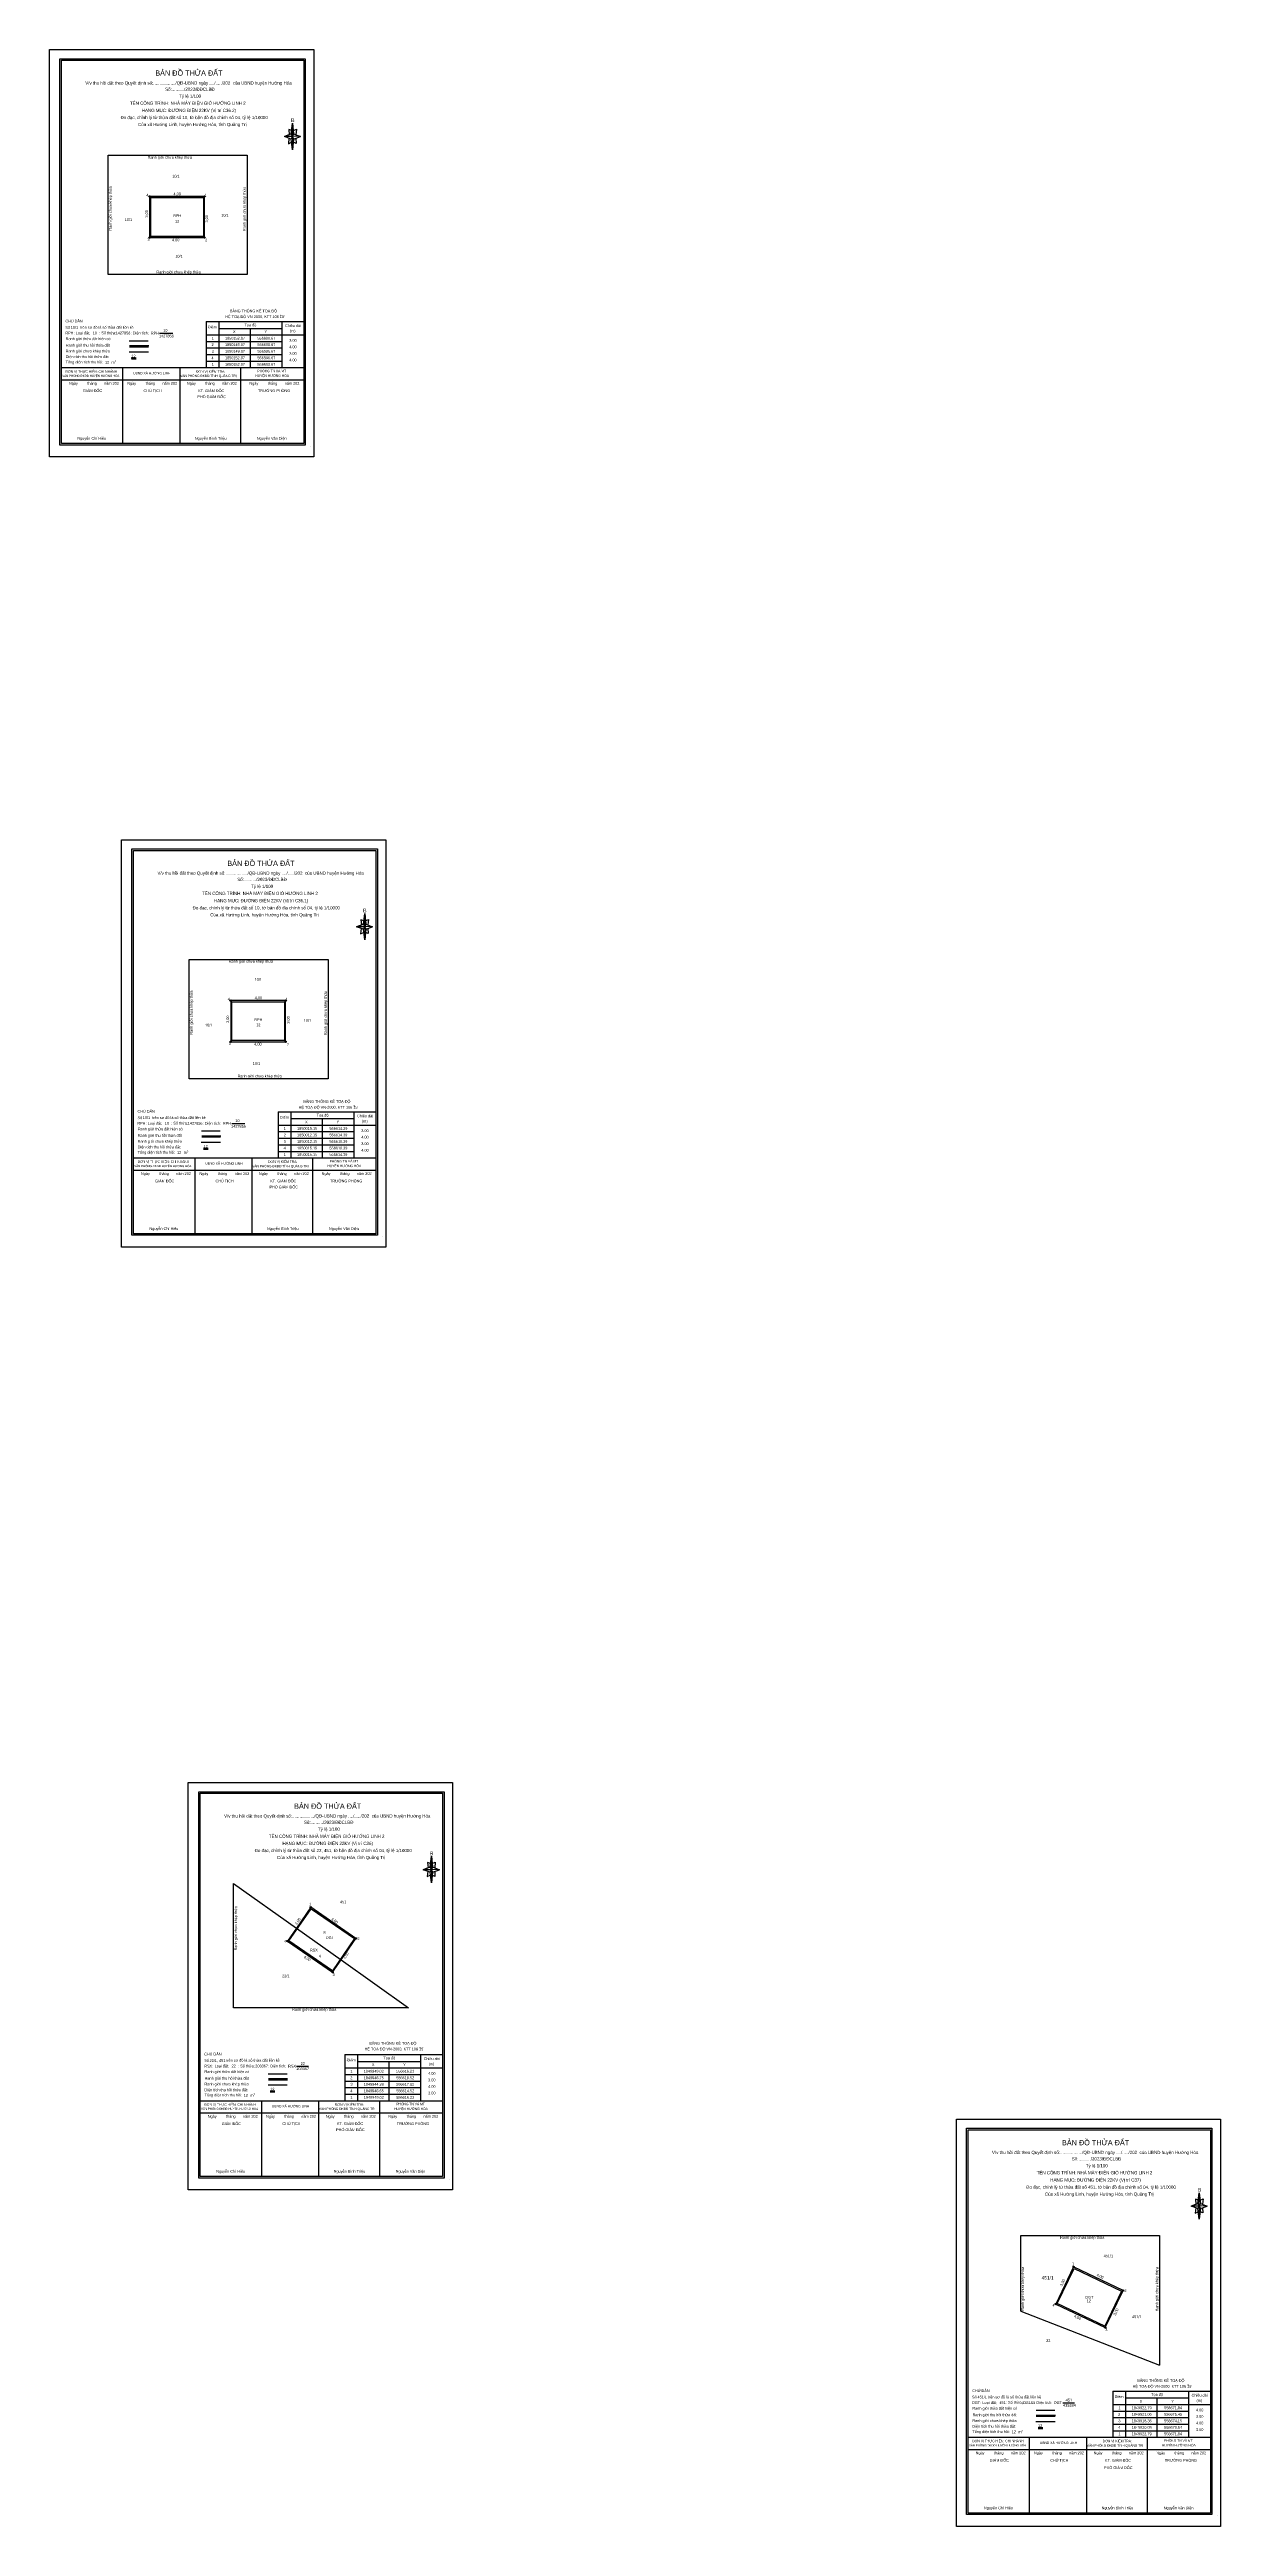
# Model space of a CAD drawing. Extents: x 554477 to 556972, y 1848154 to 1850269.
# Drawn here: x 556597.2 to 556682.5, y 1849903.9 to 1850084.5 of the extents above; entities that cross this region are included whole.
import ezdxf

# ---------------------------------------------------------------- set-up
doc = ezdxf.new("R2010")
doc.units = 0
for name, color, linetype in [('Level 10', 7, 'Continuous'), ('Level 13', 7, 'Continuous'), ('Level 16', 7, 'Continuous'), ('Level 18', 7, 'Continuous'), ('Level 2', 7, 'Continuous'), ('Level 21', 7, 'Continuous'), ('Level 23', 7, 'Continuous'), ('Level 27', 7, 'Continuous'), ('Level 5', 7, 'Continuous'), ('Level 50', 7, 'Continuous'), ('Level 55', 7, 'Continuous'), ('Level 56', 7, 'Continuous'), ('Level 6', 7, 'Continuous'), ('Level 67', 7, 'Continuous'), ('Level 68', 7, 'Continuous'), ('Level 73', 7, 'Continuous')]:
    doc.layers.add(name, color=color, linetype=linetype)

msp = doc.modelspace()

# ---------------------------------------------------------------- linework, layer by layer
at = {"layer": 'Level 10'}
for points in [[(556608.48, 1850073.8), (556604.48, 1850073.8), (556604.48, 1850070.8), (556608.48, 1850070.8), (556608.48, 1850073.8)], [(556614.39, 1850015.15), (556610.39, 1850015.15), (556610.39, 1850012.15), (556614.39, 1850012.15), (556614.39, 1850015.15)], [(556618.44, 1849945.18), (556619.52, 1849946.75), (556616.23, 1849949.02), (556615.18, 1849947.5)], [(556615.18, 1849947.5), (556614.52, 1849946.55), (556617.82, 1849944.28), (556618.44, 1849945.18)], [(556675.45, 1849921.06), (556671.84, 1849922.79), (556670.54, 1849920.08), (556674.15, 1849918.36), (556675.45, 1849921.06)]]:
    msp.add_lwpolyline(points, dxfattribs=at)
at = {"layer": 'Level 13'}
for points in [[(556605.21, 1850063.83), (556606.16, 1850063.83)], [(556610.47, 1850006.19), (556611.41, 1850006.19)], [(556615.19, 1849937.43), (556616.05, 1849937.43)]]:
    msp.add_lwpolyline(points, dxfattribs=at)
at = {"layer": 'Level 16'}
for p, q in [((556603.02, 1850062.93), (556604.41, 1850062.93)), ((556608.28, 1850005.29), (556609.66, 1850005.29)), ((556613.14, 1849936.53), (556614.53, 1849936.53)), ((556669.12, 1849911.98), (556670.51, 1849911.98))]:
    msp.add_line(p, q, dxfattribs=at)
for points in [[(556608.4, 1850073.72), (556608.4, 1850070.88), (556604.56, 1850070.88), (556604.56, 1850073.72), (556608.4, 1850073.72)], [(556604.39, 1850062.44), (556602.99, 1850062.44)], [(556614.31, 1850015.07), (556614.31, 1850012.23), (556610.47, 1850012.23), (556610.47, 1850015.07), (556614.31, 1850015.07)], [(556609.65, 1850004.8), (556608.24, 1850004.8)], [(556623.36, 1849941.68), (556610.6, 1849941.68), (556610.6, 1849950.74)], [(556619.41, 1849946.73), (556617.8, 1849944.39), (556614.64, 1849946.57), (556616.25, 1849948.91), (556619.41, 1849946.73)], [(556614.51, 1849936.04), (556613.11, 1849936.04)], [(556667.98, 1849919.55), (556667.98, 1849925.07), (556678.11, 1849925.07), (556678.11, 1849915.63)], [(556675.34, 1849921.02), (556674.12, 1849918.46), (556670.65, 1849920.12), (556671.88, 1849922.68), (556675.34, 1849921.02)], [(556670.49, 1849911.49), (556669.09, 1849911.49)]]:
    msp.add_lwpolyline(points, dxfattribs=at)
at = {"layer": 'Level 2'}
for points in [[(556597.18, 1850084.52), (556616.44, 1850084.52), (556616.44, 1850054.8), (556597.18, 1850054.8)], [(556602.44, 1850026.88), (556621.7, 1850026.88), (556621.7, 1849997.17), (556602.44, 1849997.17)], [(556607.3, 1849958.11), (556626.56, 1849958.11), (556626.56, 1849928.4), (556607.3, 1849928.4)], [(556663.29, 1849933.57), (556682.54, 1849933.57), (556682.54, 1849903.86), (556663.29, 1849903.86)]]:
    msp.add_lwpolyline(points, close=True, dxfattribs=at)
at = {"layer": 'Level 21'}
for centre in [(556604.48, 1850073.8), (556608.48, 1850073.8), (556608.48, 1850073.8), (556604.48, 1850070.8), (556608.48, 1850070.8), (556610.39, 1850015.15), (556614.39, 1850015.15), (556614.39, 1850015.15), (556610.39, 1850012.15), (556614.39, 1850012.15), (556616.23, 1849949.02), (556614.52, 1849946.55), (556619.52, 1849946.75), (556619.52, 1849946.75), (556617.82, 1849944.28), (556671.84, 1849922.79), (556675.45, 1849921.06), (556675.45, 1849921.06), (556670.54, 1849920.08), (556674.15, 1849918.36)]:
    msp.add_circle(centre, 0.05, dxfattribs=at)
at = {"layer": 'Level 23'}
for p, q in [((556610.6, 1849950.74), (556615.18, 1849947.5)), ((556615.18, 1849947.5), (556618.44, 1849945.18)), ((556618.44, 1849945.18), (556623.36, 1849941.68))]:
    msp.add_line(p, q, dxfattribs=at)
at = {"layer": 'Level 27'}
for p, q in [((556608.6, 1850064.67), (556615.71, 1850064.67)), ((556608.6, 1850064.67), (556608.6, 1850061.32)), ((556608.6, 1850063.7), (556615.71, 1850063.7)), ((556609.52, 1850064.67), (556609.52, 1850061.32)), ((556609.52, 1850064.18), (556614.11, 1850064.18)), ((556611.81, 1850064.18), (556611.81, 1850061.32)), ((556614.11, 1850064.67), (556614.11, 1850061.32)), ((556615.71, 1850065.17), (556615.71, 1850061.32)), ((556608.6, 1850063.22), (556614.11, 1850063.22)), ((556608.6, 1850062.75), (556614.11, 1850062.75)), ((556608.6, 1850062.27), (556614.11, 1850062.27)), ((556608.6, 1850061.79), (556614.11, 1850061.79)), ((556608.6, 1850061.32), (556615.71, 1850061.32)), ((556620.97, 1850007.53), (556620.97, 1850003.68)), ((556613.86, 1850007.03), (556620.97, 1850007.03)), ((556613.86, 1850007.03), (556613.86, 1850003.68)), ((556613.86, 1850006.06), (556620.97, 1850006.06)), ((556613.86, 1850005.59), (556619.36, 1850005.59)), ((556614.77, 1850007.03), (556614.77, 1850003.68)), ((556614.77, 1850006.54), (556619.36, 1850006.54)), ((556617.07, 1850006.54), (556617.07, 1850003.68)), ((556619.36, 1850007.03), (556619.36, 1850003.68)), ((556613.86, 1850005.11), (556619.36, 1850005.11)), ((556613.86, 1850004.63), (556619.36, 1850004.63)), ((556613.86, 1850004.15), (556619.36, 1850004.15)), ((556613.86, 1850003.68), (556620.97, 1850003.68)), ((556625.83, 1849938.77), (556625.83, 1849934.91)), ((556618.72, 1849938.27), (556625.83, 1849938.27)), ((556618.72, 1849938.27), (556618.72, 1849934.91)), ((556618.72, 1849937.3), (556625.83, 1849937.3)), ((556619.64, 1849938.27), (556619.64, 1849934.91)), ((556619.64, 1849937.78), (556624.23, 1849937.78)), ((556621.93, 1849937.78), (556621.93, 1849934.91)), ((556624.23, 1849938.27), (556624.23, 1849934.91)), ((556618.72, 1849936.82), (556624.23, 1849936.82)), ((556618.72, 1849936.34), (556624.23, 1849936.34)), ((556618.72, 1849935.87), (556624.23, 1849935.87)), ((556618.72, 1849935.39), (556624.23, 1849935.39)), ((556618.72, 1849934.91), (556625.83, 1849934.91)), ((556674.7, 1849913.72), (556681.81, 1849913.72)), ((556674.7, 1849913.72), (556674.7, 1849910.37)), ((556675.62, 1849913.72), (556675.62, 1849910.37)), ((556680.21, 1849913.72), (556680.21, 1849910.37)), ((556681.81, 1849914.22), (556681.81, 1849910.37)), ((556674.7, 1849912.75), (556681.81, 1849912.75)), ((556674.7, 1849912.27), (556680.21, 1849912.27)), ((556674.7, 1849911.8), (556680.21, 1849911.8)), ((556675.62, 1849913.23), (556680.21, 1849913.23)), ((556677.91, 1849913.23), (556677.91, 1849910.37)), ((556674.7, 1849911.32), (556680.21, 1849911.32)), ((556674.7, 1849910.84), (556680.21, 1849910.84)), ((556674.7, 1849910.37), (556681.81, 1849910.37))]:
    msp.add_line(p, q, dxfattribs=at)
at = {"layer": 'Level 50'}
msp.add_line((556667.98, 1849919.55), (556678.11, 1849915.63), dxfattribs=at)
at = {"layer": 'Level 56'}
for points in [[(556601.46, 1850076.8), (556611.59, 1850076.8), (556611.59, 1850068.1), (556601.46, 1850068.1)], [(556607.37, 1850018.15), (556617.5, 1850018.15), (556617.5, 1850009.45), (556607.37, 1850009.45)]]:
    msp.add_lwpolyline(points, close=True, dxfattribs=at)
at = {"layer": 'Level 67'}
for p, q in [((556614.8, 1850078.36), (556614.3, 1850078.17)), ((556614.3, 1850078.17), (556614.8, 1850078.36)), ((556614.8, 1850077.99), (556614.3, 1850078.17)), ((556614.9, 1850078.17), (556614.3, 1850078.17)), ((556614.64, 1850078.05), (556614.6, 1850077.65)), ((556614.84, 1850078.6), (556614.62, 1850078.68)), ((556614.62, 1850078.68), (556614.66, 1850078.3)), ((556614.8, 1850078.36), (556614.9, 1850079.14)), ((556614.9, 1850078.17), (556614.8, 1850078.36)), ((556614.8, 1850078.36), (556614.98, 1850077.99)), ((556615.48, 1850078.17), (556614.9, 1850078.19)), ((556614.9, 1850078.19), (556614.9, 1850078.17)), ((556614.9, 1850078.17), (556614.98, 1850077.99)), ((556614.98, 1850077.99), (556614.9, 1850077.21)), ((556614.96, 1850078.6), (556615.18, 1850078.7)), ((556614.98, 1850078.36), (556615.48, 1850078.17)), ((556614.98, 1850077.99), (556615.48, 1850078.17)), ((556614.98, 1850077.99), (556615.48, 1850078.17)), ((556615.18, 1850078.7), (556615.14, 1850078.3)), ((556615.14, 1850078.05), (556615.16, 1850077.67)), ((556614.6, 1850077.65), (556614.82, 1850077.75)), ((556615.16, 1850077.67), (556614.96, 1850077.75)), ((556603, 1850063.28), (556604.38, 1850063.28)), ((556603.02, 1850062.84), (556604.4, 1850062.84)), ((556603.14, 1850062.02), (556603.49, 1850062.02)), ((556603.15, 1850061.95), (556603.49, 1850061.95)), ((556598.05, 1850061.32), (556615.71, 1850061.32)), ((556598.05, 1850060.42), (556615.71, 1850060.42)), ((556602.53, 1850055.79), (556602.53, 1850061.32)), ((556606.7, 1850055.79), (556606.7, 1850061.32)), ((556611.13, 1850055.79), (556611.13, 1850061.32)), ((556616.2, 1850055.57), (556616.2, 1850055.57)), ((556616.2, 1850055.57), (556616.2, 1850055.57)), ((556616.2, 1850055.57), (556616.2, 1850055.57)), ((556620.06, 1850020.73), (556619.56, 1850020.53)), ((556619.56, 1850020.53), (556620.06, 1850020.73)), ((556620.06, 1850020.35), (556619.56, 1850020.53)), ((556620.16, 1850020.53), (556619.56, 1850020.53)), ((556619.9, 1850020.41), (556619.86, 1850020.01)), ((556619.86, 1850020.01), (556620.08, 1850020.11)), ((556620.1, 1850020.96), (556619.88, 1850021.04)), ((556619.88, 1850021.04), (556619.92, 1850020.67)), ((556620.06, 1850020.73), (556620.16, 1850021.5)), ((556620.16, 1850020.53), (556620.06, 1850020.73)), ((556620.06, 1850020.73), (556620.24, 1850020.35)), ((556620.73, 1850020.53), (556620.16, 1850020.55)), ((556620.16, 1850020.55), (556620.16, 1850020.53)), ((556620.16, 1850020.53), (556620.24, 1850020.35)), ((556620.24, 1850020.35), (556620.16, 1850019.57)), ((556620.22, 1850020.96), (556620.43, 1850021.06)), ((556620.41, 1850020.03), (556620.22, 1850020.11)), ((556620.24, 1850020.73), (556620.73, 1850020.53)), ((556620.24, 1850020.35), (556620.73, 1850020.53)), ((556620.24, 1850020.35), (556620.73, 1850020.53)), ((556620.43, 1850021.06), (556620.39, 1850020.67)), ((556620.39, 1850020.41), (556620.41, 1850020.03)), ((556608.26, 1850005.64), (556609.63, 1850005.64)), ((556608.28, 1850005.2), (556609.65, 1850005.2)), ((556608.4, 1850004.38), (556608.75, 1850004.38)), ((556608.41, 1850004.31), (556608.75, 1850004.31)), ((556603.3, 1850003.68), (556620.97, 1850003.68)), ((556603.3, 1850002.78), (556620.97, 1850002.78)), ((556607.79, 1849998.15), (556607.79, 1850003.68)), ((556611.96, 1849998.15), (556611.96, 1850003.68)), ((556616.38, 1849998.15), (556616.38, 1850003.68)), ((556621.45, 1849997.93), (556621.45, 1849997.93)), ((556621.45, 1849997.93), (556621.45, 1849997.93)), ((556621.45, 1849997.93), (556621.45, 1849997.93)), ((556624.92, 1849951.96), (556624.42, 1849951.76)), ((556624.42, 1849951.76), (556624.92, 1849951.96)), ((556624.92, 1849951.58), (556624.42, 1849951.76)), ((556625.02, 1849951.76), (556624.42, 1849951.76)), ((556624.76, 1849951.64), (556624.72, 1849951.25)), ((556624.96, 1849952.2), (556624.74, 1849952.28)), ((556624.74, 1849952.28), (556624.78, 1849951.9)), ((556624.92, 1849951.96), (556625.02, 1849952.74)), ((556625.02, 1849951.76), (556624.92, 1849951.96)), ((556624.92, 1849951.96), (556625.1, 1849951.58)), ((556625.6, 1849951.76), (556625.02, 1849951.78)), ((556625.02, 1849951.78), (556625.02, 1849951.76)), ((556625.02, 1849951.76), (556625.1, 1849951.58)), ((556625.1, 1849951.58), (556625.02, 1849950.81)), ((556625.08, 1849952.2), (556625.3, 1849952.3)), ((556625.1, 1849951.96), (556625.6, 1849951.76)), ((556625.1, 1849951.58), (556625.6, 1849951.76)), ((556625.1, 1849951.58), (556625.6, 1849951.76)), ((556625.3, 1849952.3), (556625.26, 1849951.9)), ((556625.26, 1849951.64), (556625.28, 1849951.27)), ((556624.72, 1849951.25), (556624.94, 1849951.35)), ((556625.28, 1849951.27), (556625.08, 1849951.35)), ((556613.12, 1849936.88), (556614.5, 1849936.88)), ((556613.14, 1849936.44), (556614.52, 1849936.44)), ((556613.26, 1849935.62), (556613.61, 1849935.62)), ((556613.27, 1849935.55), (556613.61, 1849935.55)), ((556608.17, 1849934.91), (556625.83, 1849934.91)), ((556608.17, 1849934.02), (556625.83, 1849934.02)), ((556612.65, 1849929.39), (556612.65, 1849934.91)), ((556616.82, 1849929.39), (556616.82, 1849934.91)), ((556621.25, 1849929.39), (556621.25, 1849934.91)), ((556626.32, 1849929.17), (556626.32, 1849929.17)), ((556626.32, 1849929.17), (556626.32, 1849929.17)), ((556626.32, 1849929.17), (556626.32, 1849929.17)), ((556680.9, 1849927.42), (556681, 1849928.19)), ((556680.9, 1849927.42), (556680.41, 1849927.22)), ((556680.41, 1849927.22), (556680.9, 1849927.42)), ((556680.9, 1849927.04), (556680.41, 1849927.22)), ((556681, 1849927.22), (556680.41, 1849927.22)), ((556680.74, 1849927.1), (556680.7, 1849926.7)), ((556680.7, 1849926.7), (556680.92, 1849926.8)), ((556680.94, 1849927.65), (556680.72, 1849927.73)), ((556680.72, 1849927.73), (556680.76, 1849927.36)), ((556681, 1849927.22), (556680.9, 1849927.42)), ((556680.9, 1849927.42), (556681.08, 1849927.04)), ((556681.58, 1849927.22), (556681, 1849927.24)), ((556681, 1849927.24), (556681, 1849927.22)), ((556681, 1849927.22), (556681.08, 1849927.04)), ((556681.08, 1849927.04), (556681, 1849926.26)), ((556681.06, 1849927.65), (556681.28, 1849927.75)), ((556681.26, 1849926.72), (556681.06, 1849926.8)), ((556681.08, 1849927.42), (556681.58, 1849927.22)), ((556681.08, 1849927.04), (556681.58, 1849927.22)), ((556681.08, 1849927.04), (556681.58, 1849927.22)), ((556681.28, 1849927.75), (556681.24, 1849927.36)), ((556681.24, 1849927.1), (556681.26, 1849926.72)), ((556669.1, 1849912.33), (556670.48, 1849912.33)), ((556669.12, 1849911.89), (556670.5, 1849911.89)), ((556671.06, 1849912.88), (556671.91, 1849912.88)), ((556664.15, 1849910.37), (556681.81, 1849910.37)), ((556668.63, 1849904.84), (556668.63, 1849910.37)), ((556669.25, 1849911.07), (556669.59, 1849911.07)), ((556669.25, 1849911), (556669.6, 1849911)), ((556672.8, 1849904.84), (556672.8, 1849910.37)), ((556677.23, 1849904.84), (556677.23, 1849910.37)), ((556664.15, 1849909.47), (556681.81, 1849909.47)), ((556682.3, 1849904.62), (556682.3, 1849904.62)), ((556682.3, 1849904.62), (556682.3, 1849904.62)), ((556682.3, 1849904.62), (556682.3, 1849904.62))]:
    msp.add_line(p, q, dxfattribs=at)
for points in [[(556597.94, 1850083.84), (556615.82, 1850083.84), (556615.82, 1850055.67), (556597.94, 1850055.67)], [(556598.05, 1850083.74), (556615.71, 1850083.74), (556615.71, 1850055.78), (556598.05, 1850055.78)], [(556614.9, 1850078.17), (556614.9, 1850077.21), (556614.8, 1850077.99)], [(556614.9, 1850079.14), (556614.98, 1850078.36), (556614.9, 1850078.17)], [(556603.19, 1850026.21), (556621.08, 1850026.21), (556621.08, 1849998.03), (556603.19, 1849998.03)], [(556603.3, 1850026.1), (556620.97, 1850026.1), (556620.97, 1849998.14), (556603.3, 1849998.14)], [(556620.16, 1850020.53), (556620.16, 1850019.57), (556620.06, 1850020.35)], [(556620.16, 1850021.5), (556620.24, 1850020.73), (556620.16, 1850020.53)], [(556608.06, 1849957.44), (556625.94, 1849957.44), (556625.94, 1849929.27), (556608.06, 1849929.27)], [(556608.17, 1849957.33), (556625.83, 1849957.33), (556625.83, 1849929.38), (556608.17, 1849929.38)], [(556625.02, 1849951.76), (556625.02, 1849950.81), (556624.92, 1849951.58)], [(556625.02, 1849952.74), (556625.1, 1849951.96), (556625.02, 1849951.76)], [(556664.04, 1849932.9), (556681.92, 1849932.9), (556681.92, 1849904.72), (556664.04, 1849904.72)], [(556664.15, 1849932.79), (556681.81, 1849932.79), (556681.81, 1849904.83), (556664.15, 1849904.83)], [(556681, 1849928.19), (556681.08, 1849927.42), (556681, 1849927.22)], [(556681, 1849927.22), (556681, 1849926.26), (556680.9, 1849927.04)]]:
    msp.add_lwpolyline(points, close=True, dxfattribs=at)

# ---------------------------------------------------------------- texts
at = {"layer": 'Level 13'}
for s, p in [('RPH', (556604.57, 1850063.73)), ('1427856', (556605.16, 1850063.52)), ('10', (556605.47, 1850063.93)), ('RPH', (556609.82, 1850006.09)), ('1427856', (556610.42, 1850005.88)), ('10', (556610.73, 1850006.29)), ('RSX', (556614.58, 1849937.33)), ('203367', (556615.18, 1849937.14)), ('22', (556615.49, 1849937.52))]:
    msp.add_text(s, height=0.2, dxfattribs=at).set_placement(p)
at = {"layer": 'Level 18'}
for s, p in [('RPH', (556606.2, 1850072.3)), ('RPH', (556612.11, 1850013.65)), ('RSX', (556616.17, 1849945.79)), ('DGT', (556617.33, 1849946.71)), ('DGT', (556672.7, 1849920.47))]:
    msp.add_text(s, height=0.2, dxfattribs=at).set_placement(p)
at = {"layer": 'Level 2'}
msp.add_text('Ranh giới chưa khép thửa', height=0.2, rotation=90, dxfattribs=at).set_placement((556610.86, 1849945.87))
at = {"layer": 'Level 21'}
for s, p in [('4', (556604.24, 1850073.8)), ('1', (556608.48, 1850073.8)), ('1', (556608.48, 1850073.8)), ('3', (556604.32, 1850070.55)), ('2', (556608.53, 1850070.53)), ('4', (556610.17, 1850015.15)), ('1', (556614.39, 1850015.15)), ('1', (556614.39, 1850015.15)), ('3', (556610.24, 1850011.91)), ('2', (556614.48, 1850011.85)), ('1', (556616.11, 1849949.15)), ('1', (556616.11, 1849949.15)), ('4', (556614.28, 1849946.43)), ('2', (556619.63, 1849946.63)), ('3', (556617.82, 1849944)), ('1', (556671.72, 1849922.91)), ('1', (556671.72, 1849922.91)), ('2', (556675.54, 1849920.95)), ('4', (556670.3, 1849919.89)), ('3', (556674.15, 1849918.11))]:
    msp.add_text(s, height=0.2, dxfattribs=at).set_placement(p)
at = {"layer": 'Level 27'}
for s, p in [('Điểm', (556608.73, 1850064.17)), ('1', (556609, 1850063.36)), ('1850152.07', (556609.97, 1850063.36)), ('X', (556610.56, 1850063.84)), ('Tọa độ', (556611.4, 1850064.33)), ('556600.67', (556612.34, 1850063.36)), ('Y', (556612.85, 1850063.84)), ('Chiều dài', (556614.34, 1850064.28)), ('3.00', (556614.66, 1850063.2)), ('(m)', (556614.7, 1850063.89)), ('2', (556608.99, 1850062.89)), ('4', (556608.99, 1850061.93)), ('3', (556609, 1850062.41)), ('1', (556609, 1850061.45)), ('1850149.07', (556609.97, 1850062.89)), ('1850149.07', (556609.97, 1850062.41)), ('1850152.07', (556609.97, 1850061.93)), ('1850152.07', (556609.97, 1850061.45)), ('556600.67', (556612.34, 1850062.89)), ('556596.67', (556612.34, 1850062.41)), ('556596.67', (556612.34, 1850061.93)), ('556600.67', (556612.34, 1850061.45)), ('4.00', (556614.66, 1850062.73)), ('4.00', (556614.66, 1850061.77)), ('3.00', (556614.66, 1850062.25)), ('Điểm', (556613.99, 1850006.53)), ('1', (556614.26, 1850005.72)), ('1850015.15', (556615.23, 1850005.72)), ('X', (556615.82, 1850006.2)), ('Tọa độ', (556616.66, 1850006.69)), ('556614.39', (556617.59, 1850005.72)), ('Y', (556618.11, 1850006.2)), ('Chiều dài', (556619.6, 1850006.64)), ('3.00', (556619.91, 1850005.56)), ('(m)', (556619.96, 1850006.25)), ('4', (556614.25, 1850004.29)), ('2', (556614.25, 1850005.25)), ('3', (556614.25, 1850004.77)), ('1', (556614.26, 1850003.82)), ('1850012.15', (556615.23, 1850005.25)), ('1850012.15', (556615.23, 1850004.77)), ('1850015.15', (556615.23, 1850004.29)), ('1850015.15', (556615.23, 1850003.82)), ('556614.39', (556617.59, 1850005.25)), ('556610.39', (556617.59, 1850004.77)), ('556610.39', (556617.59, 1850004.29)), ('556614.39', (556617.59, 1850003.82)), ('4.00', (556619.91, 1850005.09)), ('3.00', (556619.91, 1850004.61)), ('4.00', (556619.91, 1850004.13)), ('Điểm', (556618.85, 1849937.77)), ('1', (556619.12, 1849936.96)), ('1849949.02', (556620.09, 1849936.96)), ('X', (556620.68, 1849937.44)), ('Tọa độ', (556621.52, 1849937.93)), ('556616.23', (556622.46, 1849936.96)), ('Y', (556622.97, 1849937.44)), ('Chiều dài', (556624.46, 1849937.87)), ('4.00', (556624.78, 1849936.8)), ('(m)', (556624.82, 1849937.49)), ('2', (556619.11, 1849936.48)), ('4', (556619.11, 1849935.53)), ('3', (556619.12, 1849936.01)), ('1', (556619.12, 1849935.05)), ('1849946.75', (556620.09, 1849936.48)), ('1849944.28', (556620.09, 1849936.01)), ('1849946.55', (556620.09, 1849935.53)), ('1849949.02', (556620.09, 1849935.05)), ('556619.52', (556622.46, 1849936.48)), ('556617.82', (556622.46, 1849936.01)), ('556614.52', (556622.46, 1849935.53)), ('556616.23', (556622.46, 1849935.05)), ('4.00', (556624.78, 1849935.85)), ('3.00', (556624.78, 1849936.32)), ('3.00', (556624.78, 1849935.37)), ('Điểm', (556674.83, 1849913.22)), ('Tọa độ', (556677.5, 1849913.38)), ('Chiều dài', (556680.44, 1849913.33)), ('2', (556675.09, 1849911.94)), ('3', (556675.1, 1849911.46)), ('1', (556675.11, 1849912.41)), ('1849922.79', (556676.07, 1849912.41)), ('1849921.06', (556676.07, 1849911.94)), ('1849918.36', (556676.07, 1849911.46)), ('X', (556676.66, 1849912.89)), ('556671.84', (556678.44, 1849912.41)), ('556675.45', (556678.44, 1849911.94)), ('556674.15', (556678.44, 1849911.46)), ('Y', (556678.96, 1849912.89)), ('4.00', (556680.76, 1849912.25)), ('3.00', (556680.76, 1849911.78)), ('(m)', (556680.8, 1849912.94)), ('4', (556675.09, 1849910.98)), ('1', (556675.11, 1849910.51)), ('1849920.08', (556676.07, 1849910.98)), ('1849922.79', (556676.07, 1849910.51)), ('556670.54', (556678.44, 1849910.98)), ('556671.84', (556678.44, 1849910.51)), ('4.00', (556680.76, 1849911.3)), ('3.00', (556680.76, 1849910.82))]:
    msp.add_text(s, height=0.2, dxfattribs=at).set_placement(p)
at = {"layer": 'Level 5'}
for s, rotation, p in [('3,00', 90, (556604.36, 1850072.26)), ('3,00', 90, (556604.36, 1850072.26)), ('3,00', 90, (556608.74, 1850071.9)), ('3,00', 90, (556608.74, 1850071.9)), ('3,00', 90, (556610.27, 1850013.52)), ('3,00', 90, (556610.27, 1850013.52)), ('3,00', 90, (556614.69, 1850013.47)), ('3,00', 90, (556614.69, 1850013.47)), ('3,00', 55.4126, (556615.21, 1849947.72)), ('3,00', 55.4126, (556615.21, 1849947.72)), ('4,00', 325.4136, (556617.69, 1849948.11)), ('4,00', 325.4136, (556617.69, 1849948.11)), ('4,00', 325.4136, (556615.69, 1849945.36)), ('4,00', 325.4136, (556615.69, 1849945.36)), ('3,00', 55.4126, (556618.71, 1849945.22)), ('3,00', 55.4126, (556618.71, 1849945.22)), ('3,00', 64.4377, (556671, 1849921.35)), ('3,00', 64.4377, (556671, 1849921.35)), ('4,00', 334.4388, (556673.48, 1849922.14)), ('4,00', 334.4388, (556673.48, 1849922.14)), ('4,00', 334.4388, (556671.84, 1849919.13)), ('4,00', 334.4388, (556671.84, 1849919.13)), ('3,00', 64.4377, (556674.9, 1849919.22)), ('3,00', 64.4377, (556674.9, 1849919.22))]:
    msp.add_text(s, height=0.2, rotation=rotation, dxfattribs=at).set_placement(p)
for s, p in [('4,00', (556606.22, 1850073.89)), ('4,00', (556606.22, 1850073.89)), ('4,00', (556606.11, 1850070.53)), ('4,00', (556606.11, 1850070.53)), ('12', (556606.33, 1850071.88)), ('4,00', (556612.14, 1850015.25)), ('4,00', (556612.14, 1850015.25)), ('12', (556612.25, 1850013.28)), ('4,00', (556612.1, 1850011.87)), ('4,00', (556612.1, 1850011.87)), ('8', (556617.15, 1849947.08)), ('4', (556616.81, 1849945.35)), ('12', (556672.8, 1849920.21))]:
    msp.add_text(s, height=0.2, dxfattribs=at).set_placement(p)
at = {"layer": 'Level 55'}
for p in [(556601.71, 1850071.31), (556607.62, 1850012.66), (556668.23, 1849919.58)]:
    msp.add_text('Ranh giới chưa khép thửa', height=0.2, rotation=90, dxfattribs=at).set_placement(p)
at = {"layer": 'Level 56'}
for p in [(556604.34, 1850076.56), (556604.98, 1850068.19), (556610.25, 1850017.91), (556610.89, 1850009.54), (556670.86, 1849924.83)]:
    msp.add_text('Ranh giới chưa khép thửa', height=0.2, dxfattribs=at).set_placement(p)
for p in [(556611.49, 1850071.28), (556617.4, 1850012.63), (556678.01, 1849919.55)]:
    msp.add_text('Ranh giới chưa khép thửa', height=0.2, rotation=90, dxfattribs=at).set_placement(p)
at = {"layer": 'Level 6'}
for s, p in [('12', (556606.33, 1850071.88)), ('12', (556612.25, 1850013.28)), ('8', (556617.15, 1849947.08)), ('4', (556616.81, 1849945.35)), ('12', (556672.8, 1849920.21))]:
    msp.add_text(s, height=0.2, dxfattribs=at).set_placement(p)
at = {"layer": 'Level 67'}
for s, height, p in [('V/v thu hồi đất theo Quyết định số:................../QĐ-UBND ngày ..../...../202  của UBND huyện Hướng Hóa', 0.23392, (556599.79, 1850081.96)), ('BẢN ĐỒ THỬA ĐẤT', 0.384, (556604.89, 1850082.61)), ('Số:........../2023/ĐĐCLBĐ', 0.2339, (556605.61, 1850081.5)), ('Đo đạc, chỉnh lý từ thửa đất số 10, tờ bản đồ địa chính số 04, tỷ lệ 1/10000', 0.2339, (556602.36, 1850079.44)), ('TÊN CÔNG TRÌNH: NHÀ MÁY ĐIỆN GIÓ HƯỚNG LINH 2', 0.2339, (556603.05, 1850080.49)), ('HẠNG MỤC: ĐƯỜNG ĐIỆN 22KV (Vị trí C36.2)', 0.2339, (556603.91, 1850079.96)), ('Tỷ lệ 1/100', 0.2339, (556606.63, 1850081)), ('Của xã Hướng Linh, huyện Hướng Hóa, tỉnh Quảng Trị', 0.2339, (556603.64, 1850078.93)), ('B', 0.274, (556614.79, 1850079.22)), ("HỆ TOẠ ĐỘ VN-2000, KTT 106 15'", 0.2, (556610, 1850064.93)), ('BẢNG THỐNG KÊ TOẠ ĐỘ', 0.2, (556610.33, 1850065.35)), ('o', 0.139, (556614, 1850065.08)), ('CHÚ DẪN', 0.2, (556598.34, 1850064.61)), ('Ranh giới thửa đất hiện có', 0.2, (556598.36, 1850063.32)), ('Tổng diện tích thu hồi:', 0.2, (556598.36, 1850061.62)), ('Ranh giới chưa khép thửa', 0.2, (556598.36, 1850062.42)), ('Diện tích thu hồi thửa đất:', 0.2, (556598.36, 1850062.01)), ('Ranh giới thu hồi thửa đất', 0.2, (556598.37, 1850062.85)), ('VĂN PHÒNG ĐKĐĐ HUYỆN HƯỚNG HÓA', 0.1541, (556598.11, 1850060.64)), ('ĐƠN VỊ THỰC HIỆN: CHI NHÁNH', 0.1754, (556598.35, 1850060.94)), ('Ngày         tháng       năm 202', 0.2, (556598.6, 1850060.07)), ('GIÁM ĐỐC', 0.2, (556599.62, 1850059.53)), ('Ngày         tháng       năm 202', 0.2, (556602.85, 1850060.07)), ('UBND XÃ HƯỚNG LINH', 0.1754, (556603.28, 1850060.82)), (' CHỦ TỊCH', 0.2, (556603.96, 1850059.53)), ('VĂN PHÒNG ĐKĐĐ TỈNH QUẢNG TRỊ', 0.1696, (556606.71, 1850060.63)), ('Ngày         tháng       năm 202', 0.2, (556607.2, 1850060.07)), ('ĐƠN VỊ KIỂM TRA:', 0.1754, (556607.86, 1850060.94)), ('KT. GIÁM ĐỐC', 0.2, (556608.02, 1850059.53)), ('Ngày         tháng       năm 202', 0.2, (556611.76, 1850060.07)), ('HUYỆN HƯỚNG HÓA', 0.1754, (556612.18, 1850060.64)), ('PHÒNG TN VÀ MT', 0.1754, (556612.34, 1850060.98)), ('TRƯỞNG PHÒNG', 0.2, (556612.38, 1850059.53)), ('PHÓ GIÁM ĐỐC', 0.2, (556607.96, 1850059.09)), ('Nguyễn Chí Hiếu', 0.2, (556599.21, 1850056.06)), ('Nguyễn Bình Triệu', 0.2, (556607.78, 1850056.06)), ('Nguyễn Văn Diện', 0.2, (556612.3, 1850056.06)), ('BẢN ĐỒ THỬA ĐẤT', 0.384, (556610.14, 1850024.97)), ('V/v thu hồi đất theo Quyết định số:................../QĐ-UBND ngày ..../...../202  của UBND huyện Hướng Hóa', 0.23392, (556605.05, 1850024.33)), ('Số:........../2023/ĐĐCLBĐ', 0.2339, (556610.87, 1850023.87)), ('Đo đạc, chỉnh lý từ thửa đất số 10, tờ bản đồ địa chính số 04, tỷ lệ 1/10000', 0.2339, (556607.62, 1850021.8)), ('TÊN CÔNG TRÌNH: NHÀ MÁY ĐIỆN GIÓ HƯỚNG LINH 2', 0.2339, (556608.31, 1850022.85)), ('HẠNG MỤC: ĐƯỜNG ĐIỆN 22KV (Vị trí C36.1)', 0.2339, (556609.17, 1850022.32)), ('Tỷ lệ 1/100', 0.2339, (556611.88, 1850023.36)), ('B', 0.274, (556620.04, 1850021.58)), ('Của xã Hướng Linh, huyện Hướng Hóa, tỉnh Quảng Trị', 0.2339, (556608.9, 1850021.29)), ("HỆ TOẠ ĐỘ VN-2000, KTT 106 15'", 0.2, (556615.35, 1850007.27)), ('BẢNG THỐNG KÊ TOẠ ĐỘ', 0.2, (556615.68, 1850007.69)), ('o', 0.139, (556619.35, 1850007.42)), ('CHÚ DẪN', 0.2, (556603.6, 1850006.97)), ('Ranh giới thửa đất hiện có', 0.2, (556603.62, 1850005.68)), ('Tổng diện tích thu hồi:', 0.2, (556603.61, 1850003.98)), ('Ranh giới thu hồi thửa đất', 0.2, (556603.62, 1850005.21)), ('Ranh giới chưa khép thửa', 0.2, (556603.61, 1850004.78)), ('Diện tích thu hồi thửa đất:', 0.2, (556603.61, 1850004.37)), ('VĂN PHÒNG ĐKĐĐ HUYỆN HƯỚNG HÓA', 0.1541, (556603.36, 1850003)), ('ĐƠN VỊ THỰC HIỆN: CHI NHÁNH', 0.1754, (556603.61, 1850003.31)), ('Ngày         tháng       năm 202', 0.2, (556603.85, 1850002.43)), ('GIÁM ĐỐC', 0.2, (556604.88, 1850001.89)), ('Ngày         tháng       năm 202', 0.2, (556608.11, 1850002.43)), ('UBND XÃ HƯỚNG LINH', 0.1754, (556608.54, 1850003.18)), (' CHỦ TỊCH', 0.2, (556609.21, 1850001.89)), ('VĂN PHÒNG ĐKĐĐ TỈNH QUẢNG TRỊ', 0.1696, (556611.96, 1850002.99)), ('Ngày         tháng       năm 202', 0.2, (556612.45, 1850002.43)), ('ĐƠN VỊ KIỂM TRA:', 0.1754, (556613.12, 1850003.31)), ('KT. GIÁM ĐỐC', 0.2, (556613.27, 1850001.89)), ('Ngày         tháng       năm 202', 0.2, (556617.02, 1850002.43)), ('HUYỆN HƯỚNG HÓA', 0.1754, (556617.44, 1850003)), ('PHÒNG TN VÀ MT', 0.1754, (556617.6, 1850003.34)), ('TRƯỞNG PHÒNG', 0.2, (556617.64, 1850001.89)), ('PHÓ GIÁM ĐỐC', 0.2, (556613.22, 1850001.45)), ('Nguyễn Chí Hiếu', 0.2, (556604.47, 1849998.42)), ('Nguyễn Bình Triệu', 0.2, (556613.03, 1849998.42)), ('Nguyễn Văn Diện', 0.2, (556617.56, 1849998.42)), ('V/v thu hồi đất theo Quyết định số:................../QĐ-UBND ngày ..../...../202  của UBND huyện Hướng Hóa', 0.23392, (556609.91, 1849955.56)), ('BẢN ĐỒ THỬA ĐẤT', 0.384, (556615.01, 1849956.2)), ('Số:........../2023/ĐĐCLBĐ', 0.2339, (556615.73, 1849955.1)), ('Đo đạc, chỉnh lý từ thửa đất số 22, 451, tờ bản đồ địa chính số 04, tỷ lệ 1/10000', 0.2339, (556612.14, 1849953.04)), ('TÊN CÔNG TRÌNH: NHÀ MÁY ĐIỆN GIÓ HƯỚNG LINH 2', 0.2339, (556613.17, 1849954.08)), ('HẠNG MỤC: ĐƯỜNG ĐIỆN 22KV (Vị trí C36)', 0.2339, (556614.16, 1849953.56)), ('Tỷ lệ 1/100', 0.2339, (556616.75, 1849954.6)), ('Của xã Hướng Linh, huyện Hướng Hóa, tỉnh Quảng Trị', 0.2339, (556613.76, 1849952.53)), ('B', 0.274, (556624.91, 1849952.81)), ('Ranh giới chưa khép thửa', 0.2, (556614.87, 1849941.46)), ("HỆ TOẠ ĐỘ VN-2000, KTT 106 15'", 0.2, (556620.15, 1849938.58)), ('BẢNG THỐNG KÊ TOẠ ĐỘ', 0.2, (556620.49, 1849939)), ('o', 0.139, (556624.16, 1849938.73)), ('CHÚ DẪN', 0.2, (556608.46, 1849938.21)), ('Ranh giới thửa đất hiện có', 0.2, (556608.48, 1849936.92)), ('Tổng diện tích thu hồi:', 0.2, (556608.48, 1849935.22)), ('Ranh giới chưa khép thửa', 0.2, (556608.48, 1849936.02)), ('Diện tích thu hồi thửa đất:', 0.2, (556608.48, 1849935.6)), ('Ranh giới thu hồi thửa đất', 0.2, (556608.49, 1849936.45)), ('VĂN PHÒNG ĐKĐĐ HUYỆN HƯỚNG HÓA', 0.1541, (556608.23, 1849934.24)), ('ĐƠN VỊ THỰC HIỆN: CHI NHÁNH', 0.1754, (556608.47, 1849934.54)), ('Ngày         tháng       năm 202', 0.2, (556608.72, 1849933.67)), ('GIÁM ĐỐC', 0.2, (556609.74, 1849933.13)), ('Ngày         tháng       năm 202', 0.2, (556612.97, 1849933.67)), ('UBND XÃ HƯỚNG LINH', 0.1754, (556613.4, 1849934.42)), (' CHỦ TỊCH', 0.2, (556614.08, 1849933.13)), ('VĂN PHÒNG ĐKĐĐ TỈNH QUẢNG TRỊ', 0.1696, (556616.83, 1849934.23)), ('Ngày         tháng       năm 202', 0.2, (556617.32, 1849933.67)), ('ĐƠN VỊ KIỂM TRA:', 0.1754, (556617.98, 1849934.54)), ('KT. GIÁM ĐỐC', 0.2, (556618.14, 1849933.13)), ('Ngày         tháng       năm 202', 0.2, (556621.88, 1849933.67)), ('HUYỆN HƯỚNG HÓA', 0.1754, (556622.3, 1849934.23)), ('PHÒNG TN VÀ MT', 0.1754, (556622.46, 1849934.58)), ('TRƯỞNG PHÒNG', 0.2, (556622.5, 1849933.13)), ('PHÓ GIÁM ĐỐC', 0.2, (556618.08, 1849932.69)), ('BẢN ĐỒ THỬA ĐẤT', 0.384, (556670.99, 1849931.66)), ('Nguyễn Chí Hiếu', 0.2, (556609.33, 1849929.66)), ('Nguyễn Bình Triệu', 0.2, (556617.9, 1849929.66)), ('Nguyễn Văn Diện', 0.2, (556622.42, 1849929.66)), ('V/v thu hồi đất theo Quyết định số:................../QĐ-UBND ngày ..../...../202  của UBND huyện Hướng Hóa', 0.23392, (556665.89, 1849931.02)), ('TÊN CÔNG TRÌNH: NHÀ MÁY ĐIỆN GIÓ HƯỚNG LINH 2', 0.2339, (556669.15, 1849929.54)), ('Số:........../2023/ĐĐCLBĐ', 0.2339, (556671.71, 1849930.55)), ('Tỷ lệ 1/100', 0.2339, (556672.73, 1849930.05)), ('Đo đạc, chỉnh lý từ thửa đất số 451, tờ bản đồ địa chính số 04, tỷ lệ 1/10000', 0.2339, (556668.38, 1849928.49)), ('Của xã Hướng Linh, huyện Hướng Hóa, tỉnh Quảng Trị', 0.2339, (556669.75, 1849927.98)), ('HẠNG MỤC: ĐƯỜNG ĐIỆN 22KV (Vị trí C37)', 0.2339, (556670.14, 1849929.01)), ('B', 0.274, (556680.89, 1849928.27)), ('CHÚ DẪN', 0.2, (556664.45, 1849913.66)), ("HỆ TOẠ ĐỘ VN-2000, KTT 106 15'", 0.2, (556676.14, 1849913.98)), ('BẢNG THỐNG KÊ TOẠ ĐỘ', 0.2, (556676.48, 1849914.4)), ('o', 0.139, (556680.15, 1849914.13)), ('Ranh giới chưa khép thửa', 0.2, (556664.46, 1849911.47)), ('Ranh giới thửa đất hiện có', 0.2, (556664.46, 1849912.37)), ('Ranh giới thu hồi thửa đất', 0.2, (556664.47, 1849911.9)), ('VĂN PHÒNG ĐKĐĐ HUYỆN HƯỚNG HÓA', 0.1541, (556664.21, 1849909.69)), ('ĐƠN VỊ THỰC HIỆN: CHI NHÁNH', 0.1754, (556664.45, 1849910)), ('Tổng diện tích thu hồi:', 0.2, (556664.46, 1849910.67)), ('Diện tích thu hồi thửa đất:', 0.2, (556664.46, 1849911.06)), ('UBND XÃ HƯỚNG LINH', 0.1754, (556669.38, 1849909.87)), ('VĂN PHÒNG ĐKĐĐ TỈNH QUẢNG TRỊ', 0.1696, (556672.81, 1849909.68)), ('ĐƠN VỊ KIỂM TRA:', 0.1754, (556673.96, 1849910)), ('HUYỆN HƯỚNG HÓA', 0.1754, (556678.28, 1849909.69)), ('PHÒNG TN VÀ MT', 0.1754, (556678.44, 1849910.03)), ('Ngày         tháng       năm 202', 0.2, (556664.7, 1849909.12)), ('GIÁM ĐỐC', 0.2, (556665.72, 1849908.58)), ('Ngày         tháng       năm 202', 0.2, (556668.95, 1849909.12)), (' CHỦ TỊCH', 0.2, (556670.06, 1849908.58)), ('Ngày         tháng       năm 202', 0.2, (556673.3, 1849909.12)), ('PHÓ GIÁM ĐỐC', 0.2, (556674.06, 1849908.04)), ('KT. GIÁM ĐỐC', 0.2, (556674.12, 1849908.58)), ('Ngày         tháng       năm 202', 0.2, (556677.86, 1849909.12)), ('TRƯỞNG PHÒNG', 0.2, (556678.49, 1849908.58)), ('Nguyễn Chí Hiếu', 0.2, (556665.31, 1849905.11)), ('Nguyễn Bình Triệu', 0.2, (556673.88, 1849905.11)), ('Nguyễn Văn Diện', 0.2, (556678.41, 1849905.11))]:
    msp.add_text(s, height=height, dxfattribs=at).set_placement(p)
at = {"layer": 'Level 68'}
for s, height, p in [('Số ', 0.2, (556598.34, 1850064.14)), ('RPH', 0.2, (556598.34, 1850063.74)), ('10/1', 0.2, (556598.73, 1850064.15)), (': Loại đất;', 0.2, (556598.94, 1850063.74)), ('trên sơ đồ là số thửa đất liền kề', 0.2, (556599.42, 1850064.15)), ('10', 0.2, (556600.33, 1850063.74)), (': Số thửa; ', 0.2, (556600.81, 1850063.75)), ('1427856', 0.2, (556602, 1850063.74)), (' : Diện tích;', 0.2, (556603.02, 1850063.74)), ('12', 0.2, (556601.22, 1850061.6)), ('m', 0.2, (556601.7, 1850061.6)), ('2', 0.15, (556601.93, 1850061.69)), ('12', 0.2, (556603.15, 1850062.06)), ('Số ', 0.2, (556603.6, 1850006.5)), ('RPH', 0.2, (556603.59, 1850006.1)), ('10/1', 0.2, (556603.98, 1850006.51)), (': Loại đất;', 0.2, (556604.19, 1850006.1)), ('trên sơ đồ là số thửa đất liền kề', 0.2, (556604.67, 1850006.51)), ('10', 0.2, (556605.59, 1850006.1)), (': Số thửa; ', 0.2, (556606.06, 1850006.11)), ('1427856', 0.2, (556607.26, 1850006.1)), (' : Diện tích;', 0.2, (556608.27, 1850006.1)), ('12', 0.2, (556606.48, 1850003.97)), ('m', 0.2, (556606.96, 1850003.97)), ('2', 0.15, (556607.19, 1850004.05)), ('12', 0.2, (556608.41, 1850004.42)), ('Số ', 0.2, (556608.46, 1849937.74)), ('RSX', 0.2, (556608.46, 1849937.33)), ('22/1, 451', 0.2, (556608.85, 1849937.74)), (': Loại đất;', 0.2, (556609.06, 1849937.34)), ('trên sơ đồ là số thửa đất liền kề', 0.2, (556610.06, 1849937.76)), ('22', 0.2, (556610.45, 1849937.34)), (': Số thửa; ', 0.2, (556610.93, 1849937.34)), ('203367', 0.2, (556612.18, 1849937.34)), (' : Diện tích;', 0.2, (556613.04, 1849937.34)), ('12', 0.2, (556611.34, 1849935.2)), ('m', 0.2, (556611.82, 1849935.2)), ('2', 0.15, (556612.05, 1849935.29)), ('12', 0.2, (556613.27, 1849935.65)), ('Số ', 0.2, (556664.44, 1849913.19)), ('DGT', 0.2, (556664.44, 1849912.79)), ('451/1', 0.2, (556664.83, 1849913.2)), (': Loại đất;', 0.2, (556665.04, 1849912.79)), ('trên sơ đồ là số thửa đất liền kề', 0.2, (556665.59, 1849913.2)), ('451', 0.2, (556666.43, 1849912.79)), (': Số thửa; ', 0.2, (556666.91, 1849912.8)), ('435184', 0.2, (556668.09, 1849912.79)), (' : Diện tích;', 0.2, (556668.9, 1849912.79)), ('DGT', 0.2, (556670.4, 1849912.79)), ('435184', 0.2, (556671.07, 1849912.59)), ('451', 0.2, (556671.26, 1849912.97)), ('12', 0.2, (556667.32, 1849910.66)), ('m', 0.2, (556667.81, 1849910.66)), ('2', 0.15, (556668.03, 1849910.74)), ('12', 0.2, (556669.25, 1849911.11))]:
    msp.add_text(s, height=height, dxfattribs=at).set_placement(p)
at = {"layer": 'Level 73'}
for s, height, p in [('10/1', 0.2, (556606.13, 1850075.18)), ('10/1', 0.2, (556609.7, 1850072.33)), ('10/1', 0.2, (556602.67, 1850072.01)), ('10/1', 0.2, (556606.35, 1850069.34)), ('10/1', 0.2, (556612.13, 1850016.59)), ('10/1', 0.2, (556608.52, 1850013.26)), ('10/1', 0.2, (556615.72, 1850013.6)), ('10/1', 0.2, (556612, 1850010.46)), ('451', 0.2, (556618.36, 1849949.31)), ('22/1', 0.2, (556614.14, 1849943.91)), ('451/1', 0.2, (556674.03, 1849923.49)), ('451/1', 0.254, (556669.5, 1849921.86)), ('451/1', 0.2, (556676.1, 1849919.05)), ('22', 0.2, (556669.84, 1849917.31))]:
    msp.add_text(s, height=height, dxfattribs=at).set_placement(p)

doc.saveas('drawing.dxf')
